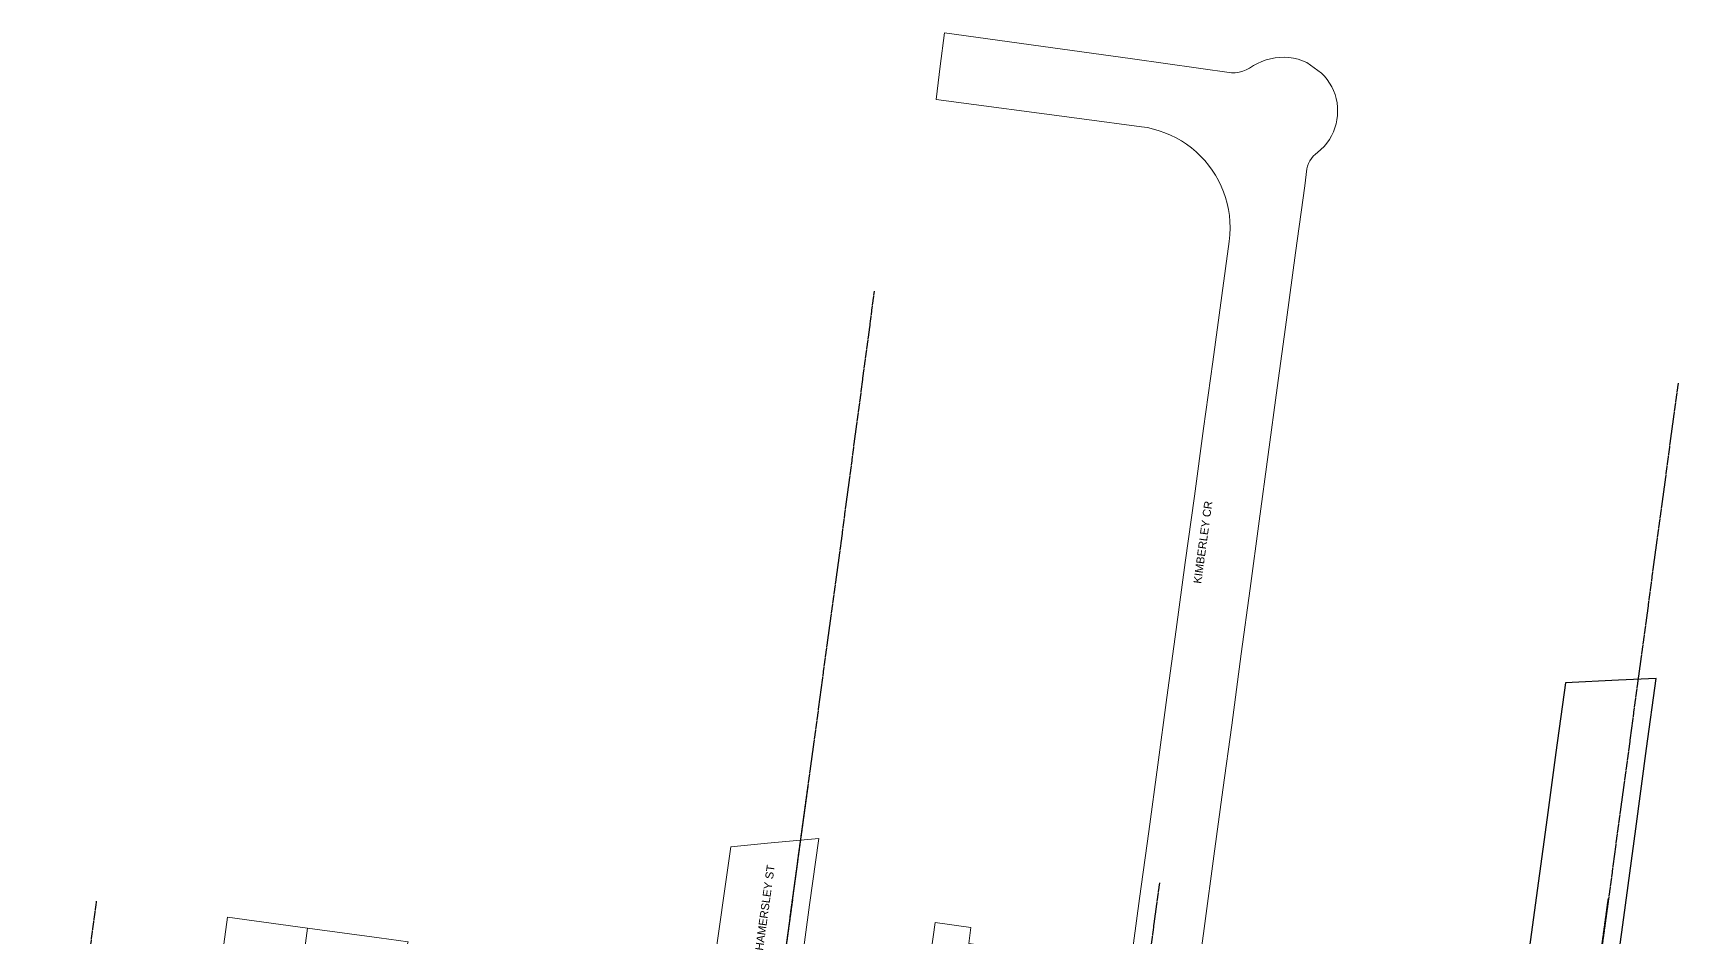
# Model space of a CAD drawing. Header units: metres. Extents: x 308227 to 308844, y 6250515 to 6251122.
# Drawn here: x 308234.9 to 308604.8, y 6250918.6 to 6251122 of the extents above; entities that cross this region are included whole.
import ezdxf

# ---------------------------------------------------------------- set-up
doc = ezdxf.new("R2010")
doc.units = ezdxf.units.M
doc.linetypes.add('Cable Exist OH', pattern=[1, 1, 0])
doc.layers.add('Cadastre Land Parcels_SP_EXT', color=9, linetype='Continuous', lineweight=5)
doc.layers.add('Cadastre Roads_SP_EXT', color=9, linetype='Continuous', lineweight=5)
doc.layers.add('Features_HIDE', color=1, linetype='Continuous', plot=False)
doc.layers.add('Mains_HV_EXT', color=7, linetype='Continuous')
doc.layers.add('Mains_SL_EXT', color=7, linetype='Continuous')
doc.styles.get("Standard").update_dxf_attribs({"font": 'arial.ttf'})

msp = doc.modelspace()

# ---------------------------------------------------------------- linework, layer by layer
at = {"layer": 'Cadastre Land Parcels_SP_EXT', "linetype": 'Continuous'}
for points in [[(308296.64, 6250920.62), (308278.58, 6250923.09), (308274.48, 6250892.82), (308292.56, 6250890.35), (308296.64, 6250920.62)], [(308451.26, 6250916.35), (308445.29, 6250917.19), (308445.76, 6250920.8), (308437.72, 6250921.94), (308435.09, 6250902.59), (308434.11, 6250902.73), (308431.3, 6250882.57), (308446.85, 6250880.39), (308451.26, 6250916.35)], [(308312.69, 6250918.43), (308296.64, 6250920.62), (308292.56, 6250890.35), (308294.13, 6250890.13), (308305.79, 6250892.53), (308306.7, 6250892.68), (308307.62, 6250892.75), (308308.54, 6250892.76), (308309.46, 6250892.69), (308310.38, 6250892.56), (308311.28, 6250892.35), (308319.26, 6250917.53), (308312.69, 6250918.43)]]:
    msp.add_lwpolyline(points, close=True, dxfattribs=at)
at = {"layer": 'Cadastre Roads_SP_EXT', "linetype": 'Continuous'}
msp.add_lwpolyline([(308496.36, 6250906.65), (308498.4, 6250921.66), (308500.45, 6250936.81), (308502.46, 6250951.74), (308504.44, 6250966.32), (308506.6, 6250982.33), (308508.59, 6250997.03), (308510.64, 6251012.16), (308512.67, 6251027.18), (308514.7, 6251042.19), (308516.77, 6251057.46), (308518.81, 6251072.52), (308520.85, 6251087.62), (308521.36, 6251091.41), (308521.5, 6251092.04), (308521.72, 6251092.65), (308522, 6251093.23), (308522.36, 6251093.77), (308522.77, 6251094.27), (308523.25, 6251094.71), (308523.77, 6251095.09), (308524.51, 6251095.74), (308525.2, 6251096.44), (308525.84, 6251097.19), (308526.4, 6251098), (308526.9, 6251098.85), (308527.31, 6251099.71), (308527.65, 6251100.61), (308527.92, 6251101.52), (308528.11, 6251102.46), (308528.23, 6251103.41), (308528.27, 6251104.36), (308528.24, 6251105.32), (308528.13, 6251106.27), (308527.94, 6251107.21), (308527.68, 6251108.13), (308527.35, 6251109.02), (308526.94, 6251109.89), (308526.47, 6251110.72), (308525.93, 6251111.51), (308525.33, 6251112.25), (308524.67, 6251112.95), (308523.01, 6251114.14), (308521.32, 6251115.35), (308520.36, 6251115.74), (308519.37, 6251116.06), (308518.35, 6251116.29), (308517.32, 6251116.44), (308516.28, 6251116.51), (308515.24, 6251116.49), (308514.21, 6251116.38), (308513.19, 6251116.19), (308512.18, 6251115.92), (308511.2, 6251115.57), (308510.25, 6251115.14), (308509.35, 6251114.63), (308508.48, 6251114.05), (308507.72, 6251113.67), (308506.92, 6251113.37), (308506.09, 6251113.17), (308505.25, 6251113.05), (308504.4, 6251113.03), (308482.11, 6251116.13), (308459.35, 6251119.28), (308459.35, 6251119.28), (308439.82, 6251121.99), (308438.91, 6251114.48), (308438.01, 6251107.02), (308470.71, 6251102.68), (308484.12, 6251100.9), (308485.48, 6251100.68), (308486.82, 6251100.38), (308488.14, 6251100), (308489.44, 6251099.54), (308490.71, 6251099.01), (308491.94, 6251098.39), (308493.14, 6251097.71), (308494.29, 6251096.96), (308495.39, 6251096.13), (308496.45, 6251095.25), (308497.44, 6251094.3), (308498.38, 6251093.29), (308499.26, 6251092.23), (308500.07, 6251091.12), (308500.82, 6251089.96), (308501.49, 6251088.76), (308502.09, 6251087.52), (308502.61, 6251086.25), (308503.06, 6251084.95), (308503.43, 6251083.62), (308503.72, 6251082.28), (308503.92, 6251080.92), (308504.05, 6251079.54), (308504.07, 6251078.17), (308504.04, 6251076.6), (308503.88, 6251075.05), (308502.2, 6251062.9), (308500.16, 6251048.01), (308498.11, 6251032.98), (308496.07, 6251017.83), (308494, 6251002.89), (308491.96, 6250987.79), (308489.87, 6250972.51), (308487.82, 6250957.4), (308485.77, 6250942.37), (308483.7, 6250927.32), (308481.66, 6250912.25)], dxfattribs=at)
msp.add_lwpolyline([(308409.53, 6250925.9), (308411.56, 6250940.81), (308400.02, 6250939.72), (308391.82, 6250938.95), (308387.76, 6250910.49), (308385.56, 6250895.33), (308393.58, 6250892.78), (308404.56, 6250889.29), (308406.87, 6250906.35), (308409.53, 6250925.9)], close=True, dxfattribs=at)
at = {"layer": 'Features_HIDE', "linetype": 'Continuous'}
msp.add_lwpolyline([(308590.54, 6250907.75), (308592.61, 6250923.02), (308595.3, 6250942.97), (308597.75, 6250961.02), (308597.75, 6250961.02), (308599.88, 6250976.81), (308591.41, 6250976.4), (308579.47, 6250975.82), (308577.34, 6250960.14), (308575.35, 6250945.49), (308572.67, 6250925.78), (308570.11, 6250907.03)], dxfattribs=at)
at = {"layer": 'Mains_HV_EXT', "linetype": 'Cable Exist OH'}
for points in [[(308424.04, 6251063.9), (308416.44, 6251006.61), (308399.66, 6250883.05), (308389.48, 6250809.83), (308398.54, 6250799.97)], [(308355.9, 6250800.45), (308253.07, 6250814.67), (308234.85, 6250821.04), (308249.18, 6250926.71)]]:
    msp.add_lwpolyline(points, dxfattribs=at)
at = {"layer": 'Mains_HV_EXT', "color": 7, "linetype": 'Cable Exist OH'}
msp.add_lwpolyline([(308604.83, 6251043.25), (308584.27, 6250890.98), (308568.09, 6250772.36)], dxfattribs=at)
at = {"layer": 'Mains_SL_EXT', "linetype": 'Cable Exist OH'}
for points in [[(308409.09, 6250952.52), (308403.84, 6250913.84), (308399.66, 6250883.05)], [(308488.21, 6250930.86), (308484.11, 6250900.66), (308476.19, 6250872.34)], [(308577.94, 6250844.62), (308584.27, 6250890.98), (308589.14, 6250927.34)]]:
    msp.add_lwpolyline(points, dxfattribs=at)

# ---------------------------------------------------------------- texts
at = {"layer": 'Cadastre Roads_SP_EXT'}
for s, rotation, p in [('KIMBERLEY CR', 82.2661, (308497.59, 6250998.03)), ('HAMERSLEY ST', 82.0666, (308399.03, 6250915.51))]:
    msp.add_text(s, height=1.8, rotation=rotation, dxfattribs=at).set_placement(p)

doc.saveas('drawing.dxf')
